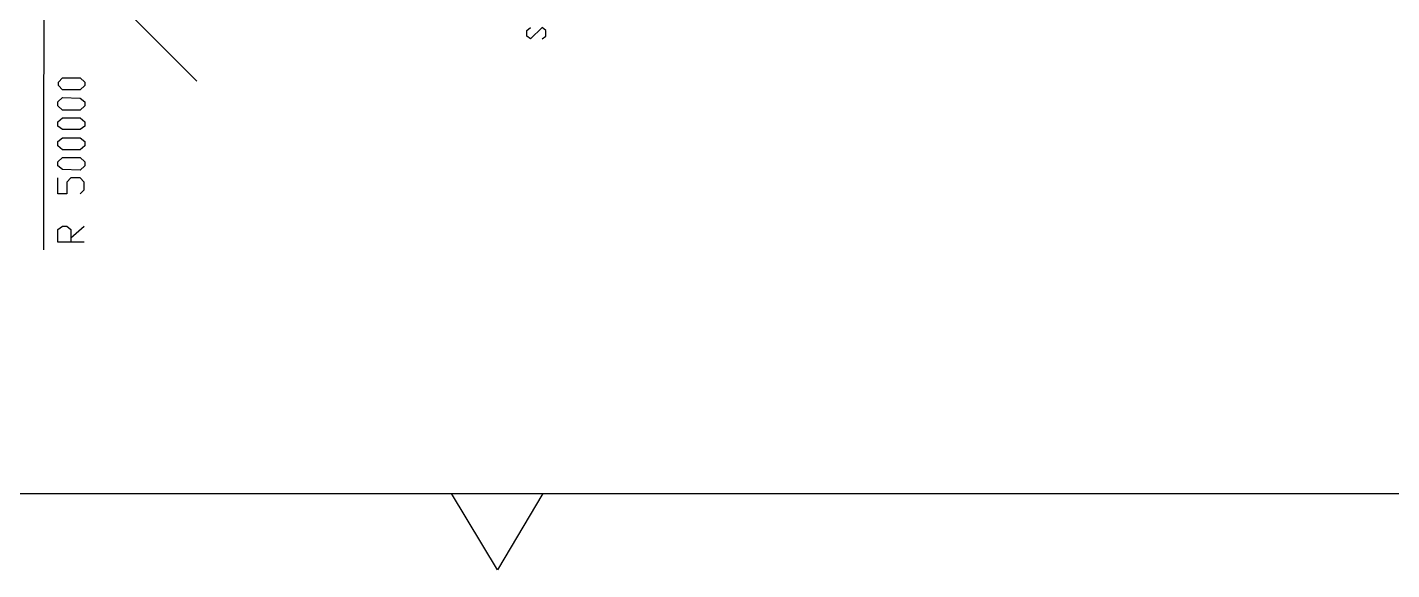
# Model space of a CAD drawing. Header units: millimetres. Extents: x -45 to 90, y -17 to 16.
# Drawn here: x -0.11 to 8.85, y -6.71 to -3.15 of the extents above; entities that cross this region are included whole.
import ezdxf

# ---------------------------------------------------------------- set-up
doc = ezdxf.new("R2010")
doc.units = ezdxf.units.MM
doc.header["$PDMODE"] = 3
doc.layers.add('PDF_Geometry', color=7, linetype='Continuous')

msp = doc.modelspace()

# ---------------------------------------------------------------- linework, layer by layer
at = {"color": 1}
msp.add_point((0, -2.5), dxfattribs=at)
at = {"layer": 'PDF_Geometry', "lineweight": 25}
for points in [[(-44.1267, 7.6371), (-44.1267, -6.2069), (89.3766, -6.2069), (89.3766, 7.6371)], [(0.2659, -3.5296), (0.2338, -3.5573), (0.1192, -3.5573), (0.0917, -3.5296), (0.0917, -3.5069), (0.1192, -3.4793), (0.2338, -3.4793), (0.2659, -3.5069)], [(0.2659, -3.6627), (0.2338, -3.6902), (0.1192, -3.6902), (0.0871, -3.6627), (0.0871, -3.6352), (0.1192, -3.6077), (0.2338, -3.6123), (0.2659, -3.6352)], [(0.2659, -3.7957), (0.2338, -3.8186), (0.1192, -3.8186), (0.0871, -3.7957), (0.0871, -3.7681), (0.1192, -3.7406), (0.2338, -3.7406), (0.2659, -3.7681)], [(0.2659, -3.924), (0.2338, -3.9515), (0.1192, -3.9515), (0.0871, -3.924), (0.0871, -3.8965), (0.1192, -3.8734), (0.2338, -3.8734), (0.2659, -3.8965)], [(0.2659, -4.0569), (0.2338, -4.0845), (0.1192, -4.0799), (0.0871, -4.0569), (0.0871, -4.0294), (0.1192, -4.0019), (0.2338, -4.0019), (0.2659, -4.0294)]]:
    msp.add_lwpolyline(points, close=True, dxfattribs=at)
for points in [[(-0.0046, -4.607), (0, 0)], [(3.2685, -3.2226), (3.2914, -3.2043), (3.2914, -3.1676), (3.2685, -3.1493), (3.1905, -3.2226), (3.1676, -3.2043), (3.1676, -3.1676), (3.1905, -3.1493)], [(0.2338, -4.2403), (0.2613, -4.2128), (0.2613, -4.1624), (0.2338, -4.1349), (0.1742, -4.1349), (0.1467, -4.1624), (0.1467, -4.2403), (0.0871, -4.2403), (0.0871, -4.1349)], [(0.2613, -4.5566), (0.0871, -4.5566), (0.0871, -4.4741), (0.1192, -4.4512), (0.1467, -4.4512), (0.1742, -4.4741), (0.1742, -4.5566)], [(0.1742, -4.5291), (0.2613, -4.4512)], [(3.2731, -6.2069), (2.9751, -6.7066), (2.6725, -6.2069)]]:
    msp.add_lwpolyline(points, dxfattribs=at)

doc.saveas('drawing.dxf')
